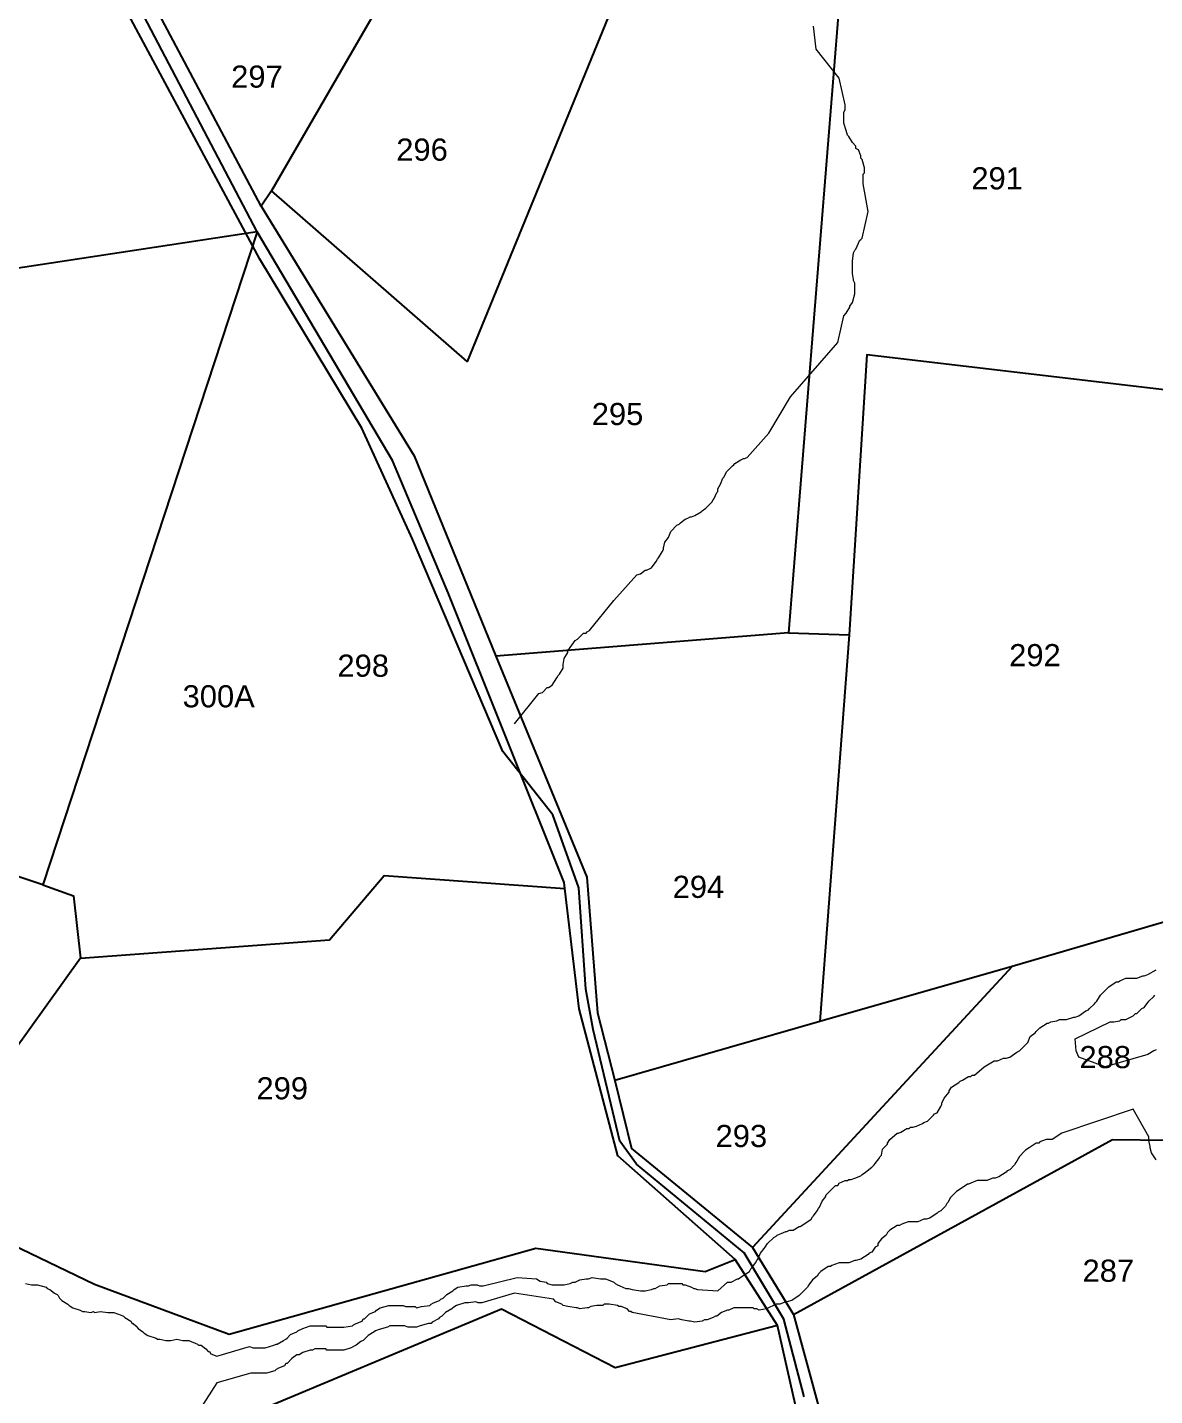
# Model space of a CAD drawing. Header units: inches. Extents: x -72 to 3350, y -615 to 1801.
# Drawn here: x 1693 to 1869.1, y 774.5 to 988.1 of the extents above; entities that cross this region are included whole.
import ezdxf
from ezdxf.enums import TextEntityAlignment as Align

# ---------------------------------------------------------------- set-up
doc = ezdxf.new("R2010")
doc.units = ezdxf.units.IN
doc.header["$LTSCALE"] = 15
doc.header["$MEASUREMENT"] = 0
for name, color, linetype in [('PLOT', 255, 'Continuous'), ('PLOT NO', 7, 'Continuous'), ('ROAD', 50, 'Continuous'), ('STREAM', 130, 'Continuous')]:
    doc.layers.add(name, color=color, linetype=linetype)
doc.styles.get("Standard").update_dxf_attribs({"font": 'arial.ttf'})

msp = doc.modelspace()

# ---------------------------------------------------------------- linework, layer by layer
at = {"layer": 'PLOT', "color": 0}
for points in [[(1728.92, 956.17), (1695.43, 854.18), (1641.6, 872.05), (1626.19, 877.9), (1600.93, 887.2), (1567.7, 902.04), (1563.16, 892.02), (1523.9, 897.9), (1479.81, 890.9), (1459.97, 902.92), (1394.92, 900.12), (1394.25, 899.43), (1353.3, 911.92), (1335.61, 912.68), (1301.44, 922.76), (1265.51, 933.02), (1225.94, 943.95), (1201.04, 949.88), (1221.44, 1012.3)], [(1688.1, 658.51), (1727.48, 649.13), (1826.52, 625.66), (1853.49, 619.03), (1857.2, 634.01), (1860.34, 645.43), (1860.55, 698.76), (1828.48, 721.46), (1818.5, 748.71), (1810.2, 785.42), (1803.6, 795.71), (1785.27, 811.88), (1779.26, 834.83), (1776.99, 853.61), (1776.9, 854.56), (1758.76, 899.81), (1750.07, 920.44), (1728.92, 956.17), (1707.94, 996.16)], [(1749.56, 994.34), (1731.18, 962.53), (1729.57, 960.17), (1710.5, 996.06)], [(1785.19, 993.15), (1761.72, 935.93), (1731.18, 962.53)], [(1819.84, 991.78), (1811.94, 893.55), (1766.24, 889.91)], [(1901.49, 988.54), (1895.62, 971.97), (1886.64, 947.76), (1888.38, 929.41), (1824.2, 936.96), (1821.44, 893.25)], [(1729.57, 960.17), (1753.46, 921.2), (1766.24, 889.91), (1780.41, 855.38), (1782.1, 834.22), (1784.82, 823.67), (1787.39, 813.04), (1806.33, 797.56), (1812.7, 787.1), (1816.9, 771.81), (1821.82, 748.77), (1828.95, 731.79), (1830.9, 723.03), (1866.49, 703.98), (1875.97, 702.8), (1890.75, 758.56), (1898.69, 790.31), (1909.65, 830.18), (1922.1, 877.14), (1924.82, 888.46), (1940.7, 949.17), (1950.18, 985.41)], [(1728.92, 956.17), (1649.11, 944.04)], [(1888.38, 929.41), (1886.43, 887.18), (1890.68, 868.69), (1885.58, 867.52), (1886.27, 852.97), (1846.88, 841.44), (1816.85, 832.87)], [(1811.94, 893.55), (1821.44, 893.25), (1816.85, 832.87), (1784.82, 823.67)], [(1695.43, 854.18), (1700.26, 852.51), (1701.33, 842.75), (1740.23, 845.64), (1748.78, 855.66), (1776.99, 853.61)], [(1812.7, 787.1), (1862.53, 814.42), (1879.93, 814.26), (1893.22, 822.44), (1913.87, 846.12)], [(1701.33, 842.75), (1674.74, 805.7), (1703.53, 791.86), (1724.58, 784.03), (1772.48, 797.5), (1798.9, 793.86), (1803.6, 795.71)], [(1846.88, 841.44), (1806.33, 797.56)], [(1810.2, 785.42), (1784.87, 778.78), (1767.1, 787.95), (1724.03, 769.95), (1723.89, 764.38), (1779.17, 752.85), (1776.35, 741.46), (1819.74, 721.99), (1828.48, 721.46)]]:
    msp.add_lwpolyline(points, dxfattribs=at)
at = {"layer": 'ROAD'}
msp.add_lwpolyline([(1814.41, 774.27), (1811.2, 786.37), (1805.02, 796.74), (1788.2, 810.61), (1785.6, 814.19), (1781.4, 831.64), (1780.29, 837.93), (1779.18, 853.73), (1775.1, 865.14), (1767.31, 875.02), (1753.22, 908.15), (1745.3, 925.49), (1729.37, 951.91), (1707.73, 992.09)], dxfattribs=at)
at = {"layer": 'STREAM', "color": 4, "lineweight": 0}
for points in [[(1769.15, 879.32), (1772.93, 884.05), (1773.5, 884.24), (1774.26, 885), (1774.44, 885), (1775.01, 885.38), (1775.77, 886.51), (1775.96, 886.89), (1776.15, 887.08), (1776.71, 888.02), (1776.71, 888.4), (1776.71, 888.59), (1776.9, 889.54), (1777.47, 890.48), (1777.47, 890.67), (1777.85, 891.24), (1778.6, 892.37), (1778.98, 892.56), (1779.17, 892.75), (1779.93, 893.51), (1780.31, 893.51), (1780.5, 893.7), (1780.87, 893.89), (1784.66, 898.61), (1788.25, 902.58), (1788.82, 902.77), (1789.57, 903.34), (1789.76, 903.34), (1790.52, 903.72), (1791.27, 904.66), (1791.46, 905.04), (1791.65, 905.23), (1792.22, 906.18), (1792.41, 906.56), (1792.41, 906.75), (1792.6, 907.69), (1793.17, 908.45), (1793.36, 908.83), (1793.54, 909.39), (1794.49, 910.34), (1794.87, 910.53), (1795.06, 910.72), (1795.81, 911.28), (1796.19, 911.47), (1796.57, 911.66), (1796.76, 911.66), (1797.33, 911.85), (1798.27, 912.42), (1798.46, 912.61), (1799.03, 912.99), (1799.97, 913.93), (1800.16, 914.31), (1800.35, 914.5), (1800.73, 915.44), (1800.92, 915.63), (1800.92, 916.01), (1801.3, 916.77), (1801.68, 917.71), (1801.87, 917.9), (1802.24, 918.66), (1803.19, 919.6), (1803.38, 919.79), (1803.57, 919.98), (1804.51, 920.55), (1804.89, 920.74), (1805.08, 920.74), (1805.46, 920.93), (1808.86, 924.71), (1812.27, 930.38), (1819.64, 938.89), (1820.59, 943.05), (1820.96, 943.43), (1821.53, 944.38), (1821.53, 944.57), (1821.91, 945.13), (1822.29, 946.46), (1822.29, 946.84), (1822.29, 947.03), (1822.29, 948.16), (1822.1, 948.54), (1822.1, 948.73), (1821.91, 949.67), (1821.91, 950.62), (1821.91, 951), (1821.91, 951.56), (1822.1, 952.89), (1822.29, 953.27), (1822.48, 953.45), (1822.86, 954.4), (1823.05, 954.78), (1823.23, 954.97), (1823.42, 955.16), (1824.37, 959.32), (1823.61, 963.67), (1823.61, 964.04), (1823.61, 965.18), (1823.8, 965.37), (1823.8, 966.13), (1823.42, 967.45), (1823.23, 967.64), (1823.23, 968.02), (1822.86, 968.96), (1822.48, 969.15), (1822.48, 969.53), (1821.91, 970.1), (1821.34, 971.04), (1821.15, 971.23), (1820.96, 971.99), (1820.59, 973.12), (1820.59, 973.5), (1820.59, 973.88), (1820.59, 974.82), (1820.78, 975.2), (1820.78, 975.58), (1820.78, 975.96), (1819.83, 980.12), (1816.24, 984.66), (1815.86, 988.25)], [(1692.75, 791.96), (1693.7, 791.77), (1694.07, 791.77), (1694.64, 791.77), (1695.96, 791.39), (1696.15, 791.2), (1696.53, 791.01), (1697.29, 790.44), (1697.67, 790.25), (1697.86, 790.07), (1698.04, 789.69), (1698.42, 789.31), (1699.37, 788.74), (1699.56, 788.55), (1700.12, 788.17), (1701.26, 787.8), (1701.64, 787.61), (1702.02, 787.61), (1702.96, 787.42), (1703.34, 787.61), (1703.53, 787.42), (1704.47, 787.61), (1705.61, 787.42), (1705.8, 787.42), (1706.55, 787.42), (1707.69, 787.04), (1708.07, 786.85), (1708.26, 786.66), (1709.2, 786.09), (1709.39, 785.72), (1709.58, 785.72), (1709.96, 785.34), (1710.34, 784.96), (1711.09, 784.39), (1711.28, 784.2), (1711.85, 783.82), (1713.17, 783.45), (1713.36, 783.26), (1713.74, 783.26), (1714.69, 783.07), (1715.06, 783.07), (1715.44, 783.07), (1716.39, 783.26), (1717.33, 783.07), (1717.52, 783.07), (1718.28, 783.07), (1719.6, 782.5), (1719.79, 782.31), (1720.17, 782.31), (1720.93, 781.74), (1721.3, 781.37), (1721.49, 781.37), (1721.68, 780.99), (1722.63, 780.61), (1727.73, 782.12), (1728.3, 781.93), (1729.25, 781.93), (1729.63, 781.93), (1730.19, 781.93), (1731.52, 782.31), (1731.89, 782.5), (1732.08, 782.5), (1733.03, 783.07), (1733.41, 783.26), (1733.6, 783.45), (1734.16, 784.01), (1735.11, 784.39), (1735.3, 784.58), (1736.06, 784.96), (1737.19, 785.34), (1737.57, 785.34), (1737.95, 785.34), (1738.89, 785.34), (1739.27, 785.34), (1739.65, 785.34), (1739.84, 785.15), (1740.4, 785.15), (1741.54, 785.15), (1741.73, 785.15), (1742.49, 785.15), (1743.81, 785.34), (1744, 785.53), (1744.38, 785.72), (1745.32, 786.09), (1745.51, 786.47), (1745.7, 786.47), (1746.46, 787.23), (1747.4, 787.61), (1747.59, 787.8), (1748.16, 788.17), (1749.48, 788.55), (1749.86, 788.55), (1750.05, 788.55), (1751.18, 788.55), (1751.56, 788.55), (1751.75, 788.55), (1752.13, 788.36), (1752.7, 788.36), (1753.64, 788.36), (1753.83, 788.17), (1754.59, 788.36), (1755.91, 788.55), (1756.1, 788.74), (1756.48, 788.93), (1757.42, 789.31), (1757.61, 789.5), (1757.99, 789.69), (1758.56, 790.25), (1759.5, 790.82), (1759.69, 791.01), (1760.26, 791.39), (1761.58, 791.58), (1761.96, 791.58), (1762.34, 791.77), (1763.29, 791.77), (1763.67, 791.58), (1763.85, 791.58), (1764.23, 791.58), (1769.53, 792.9), (1772.55, 792.71), (1773.12, 792.33), (1774.07, 792.15), (1774.26, 791.96), (1775.01, 791.77), (1776.34, 791.77), (1776.52, 791.77), (1776.9, 791.77), (1777.85, 791.96), (1778.23, 792.15), (1778.6, 792.15), (1779.36, 792.52), (1780.31, 792.71), (1780.68, 792.71), (1781.25, 792.9), (1782.58, 792.71), (1782.95, 792.71), (1783.33, 792.71), (1784.28, 792.33), (1784.66, 792.15), (1784.85, 791.96), (1785.22, 791.77), (1785.6, 791.58), (1786.55, 791.2), (1786.93, 791.2), (1787.49, 791.01), (1788.82, 790.82), (1789.19, 790.82), (1789.57, 790.82), (1790.52, 791.01), (1790.9, 791.2), (1791.09, 791.2), (1791.84, 791.58), (1792.98, 791.77), (1793.17, 791.96), (1793.92, 791.96), (1795.25, 791.96), (1795.44, 791.77), (1795.81, 791.77), (1796.76, 791.39), (1797.14, 791.2), (1797.33, 791.2), (1797.7, 791.01), (1800.92, 790.82), (1802.43, 792.15), (1803, 792.15), (1803.95, 792.71), (1804.13, 792.71), (1804.7, 793.09), (1805.84, 793.85), (1806.03, 794.23), (1806.21, 794.41), (1806.78, 795.17), (1806.97, 795.55), (1807.16, 795.74), (1807.54, 796.68), (1808.11, 797.44), (1808.29, 797.63), (1808.67, 798.2), (1809.62, 799.14), (1810, 799.33), (1810.19, 799.52), (1811.13, 799.9), (1811.51, 800.09), (1811.7, 800.09), (1812.08, 800.28), (1812.64, 800.28), (1813.59, 800.84), (1813.78, 800.84), (1814.35, 801.22), (1815.48, 801.98), (1815.67, 802.36), (1815.86, 802.55), (1816.43, 803.3), (1816.62, 803.68), (1816.8, 803.87), (1817.18, 804.82), (1817.75, 805.57), (1817.75, 805.76), (1818.32, 806.33), (1819.26, 807.27), (1819.64, 807.27), (1819.83, 807.65), (1820.78, 808.03), (1821.15, 808.03), (1821.34, 808.22), (1821.72, 808.22), (1822.29, 808.41), (1823.23, 808.79), (1823.42, 808.98), (1823.99, 809.35), (1824.94, 810.11), (1825.31, 810.49), (1825.5, 810.68), (1826.07, 811.43), (1826.26, 811.81), (1826.45, 812), (1826.64, 812.95), (1827.39, 813.7), (1827.39, 813.89), (1827.77, 814.46), (1828.91, 815.41), (1829.1, 815.41), (1829.47, 815.59), (1830.42, 816.16), (1830.8, 816.16), (1830.99, 816.35), (1831.37, 816.35), (1831.93, 816.54), (1832.88, 816.92), (1833.07, 817.11), (1833.64, 817.3), (1834.58, 818.24), (1834.77, 818.43), (1835.15, 818.62), (1835.72, 819.57), (1835.9, 819.94), (1835.9, 820.13), (1836.28, 820.89), (1837.04, 821.84), (1837.04, 822.02), (1837.42, 822.59), (1838.55, 823.35), (1838.74, 823.54), (1839.12, 823.73), (1840.06, 824.29), (1840.44, 824.29), (1840.63, 824.48), (1841.01, 824.48), (1842.52, 825.81), (1844.04, 826.75), (1844.6, 826.75), (1845.55, 827.13), (1845.93, 827.13), (1846.49, 827.32), (1847.63, 828.08), (1848.01, 828.27), (1848.2, 828.45), (1848.95, 829.21), (1849.14, 829.4), (1849.33, 829.59), (1849.71, 830.53), (1850.47, 831.1), (1850.65, 831.29), (1851.22, 831.86), (1852.36, 832.61), (1852.55, 832.61), (1852.92, 832.8), (1853.87, 832.99), (1854.25, 833.18), (1854.44, 833.18), (1854.82, 833.18), (1855.38, 833.18), (1856.52, 833.56), (1856.71, 833.56), (1857.27, 833.75), (1858.41, 834.51), (1858.79, 834.69), (1858.98, 834.88), (1859.73, 835.64), (1859.92, 835.83), (1860.11, 836.02), (1860.68, 836.96), (1861.25, 837.53), (1861.43, 837.72), (1862, 838.29), (1863.14, 839.04), (1863.51, 839.04), (1863.7, 839.23), (1864.65, 839.61), (1865.03, 839.61), (1865.41, 839.61), (1865.78, 839.61), (1866.35, 839.61), (1867.3, 839.99), (1867.49, 839.99), (1868.05, 840.18), (1869.38, 840.94)], [(1869.38, 828.45), (1869, 828.27), (1868.05, 827.7), (1861.43, 825.81), (1857.27, 827.32), (1856.9, 828.27), (1856.71, 830.16), (1862.19, 832.8), (1862.76, 832.8), (1863.7, 832.99), (1863.89, 833.18), (1864.65, 833.18), (1865.78, 833.75), (1866.16, 834.13), (1866.35, 834.13), (1867.11, 834.88), (1867.49, 835.07), (1867.67, 835.26), (1868.24, 836.02), (1869, 836.78), (1869.19, 836.96)], [(1869.38, 811.25), (1868.62, 812.38), (1868.43, 813.14), (1868.43, 813.33), (1868.24, 814.27), (1868.24, 814.84), (1865.78, 819.19), (1854.63, 815.41), (1853.11, 814.46), (1852.74, 814.46), (1852.55, 814.46), (1852.17, 814.46), (1851.22, 814.08), (1851.03, 813.89), (1850.65, 813.89), (1849.52, 813.14), (1848.95, 812.76), (1848.76, 812.57), (1848.01, 811.81), (1847.63, 811.06), (1847.44, 810.87), (1847.25, 810.49), (1846.49, 809.73), (1846.12, 809.54), (1845.93, 809.35), (1844.79, 808.6), (1844.23, 808.41), (1843.85, 808.41), (1842.9, 808.03), (1842.33, 808.03), (1841.96, 808.03), (1841.77, 808.03), (1841.39, 808.03), (1840.44, 807.65), (1840.06, 807.46), (1839.88, 807.46), (1838.74, 806.71), (1838.17, 806.33), (1837.98, 806.14), (1837.23, 805.38), (1836.85, 804.63), (1836.66, 804.44), (1836.47, 804.06), (1835.72, 803.3), (1835.34, 803.11), (1835.15, 802.92), (1834.01, 802.17), (1833.45, 801.98), (1833.07, 801.98), (1832.12, 801.6), (1831.56, 801.6), (1831.18, 801.6), (1830.99, 801.6), (1830.61, 801.6), (1829.66, 801.22), (1829.29, 801.03), (1828.91, 801.03), (1827.77, 800.28), (1827.39, 799.9), (1827.21, 799.52), (1826.45, 798.95), (1825.88, 798.2), (1825.88, 797.82), (1825.5, 797.63), (1824.94, 796.87), (1824.56, 796.68), (1824.37, 796.49), (1823.23, 795.74), (1822.48, 795.55), (1822.29, 795.55), (1821.34, 795.17), (1820.78, 795.17), (1820.4, 795.17), (1820.21, 795.17), (1819.83, 795.17), (1818.7, 794.79), (1818.51, 794.6), (1818.13, 794.6), (1816.99, 793.85), (1816.62, 793.47), (1816.43, 793.09), (1815.67, 792.52), (1815.1, 791.77), (1814.91, 791.39), (1814.72, 791.2), (1813.97, 790.44), (1813.78, 790.25), (1813.59, 790.07), (1812.46, 789.31), (1811.7, 789.12), (1811.51, 789.12), (1810.56, 788.74), (1810, 788.74), (1808.48, 787.99), (1807.35, 787.8), (1806.97, 787.99), (1806.59, 787.99), (1806.4, 788.17), (1805.27, 788.17), (1805.08, 788.17), (1804.7, 788.17), (1803.38, 788.17), (1802.62, 787.8), (1802.43, 787.8), (1801.49, 787.42), (1800.73, 786.85), (1800.54, 786.85), (1800.16, 786.66), (1799.22, 786.28), (1798.84, 786.28), (1798.46, 786.09), (1797.33, 785.9), (1796.57, 786.09), (1796.38, 786.09), (1795.25, 786.28), (1794.68, 786.47), (1793.54, 786.28), (1787.49, 787.42), (1787.3, 787.61), (1787.11, 787.61), (1786.74, 787.99), (1785.79, 788.36), (1785.41, 788.36), (1785.22, 788.55), (1783.9, 788.74), (1783.14, 788.74), (1782.95, 788.55), (1782.01, 788.55), (1781.06, 788.36), (1780.68, 788.17), (1780.5, 788.17), (1779.36, 787.99), (1778.98, 788.17), (1778.79, 788.17), (1777.47, 788.36), (1776.71, 788.55), (1776.52, 788.74), (1775.58, 789.12), (1775.2, 789.5), (1769.15, 790.44), (1764.04, 788.93), (1763.67, 788.93), (1763.48, 788.93), (1763.1, 789.12), (1761.96, 788.93), (1761.77, 788.93), (1761.4, 788.93), (1760.07, 788.55), (1759.5, 788.17), (1759.32, 787.99), (1758.37, 787.42), (1757.8, 786.85), (1757.42, 786.66), (1757.24, 786.47), (1756.29, 785.9), (1756.1, 785.72), (1755.72, 785.72), (1754.4, 785.34), (1753.83, 785.15), (1753.45, 785.15), (1752.51, 785.15), (1751.94, 785.34), (1751.56, 785.34), (1751.37, 785.34), (1750.99, 785.34), (1750.05, 785.34), (1749.67, 785.34), (1749.29, 785.15), (1747.97, 784.77), (1747.4, 784.58), (1747.21, 784.39), (1746.27, 783.82), (1745.7, 783.26), (1745.51, 783.07), (1745.13, 782.88), (1744.38, 782.31), (1744, 782.12), (1743.62, 781.93), (1742.49, 781.56), (1741.73, 781.56), (1741.54, 781.56), (1740.4, 781.56), (1739.84, 781.56), (1739.65, 781.74), (1739.27, 781.74), (1738.89, 781.74), (1737.95, 781.74), (1737.57, 781.56), (1737.19, 781.56), (1736.06, 781.18), (1735.49, 780.8), (1735.11, 780.8), (1734.35, 780.23), (1733.6, 779.48), (1733.41, 779.48), (1733.22, 779.1), (1732.27, 778.72), (1731.89, 778.53), (1731.71, 778.34), (1730.38, 777.96), (1729.63, 777.96), (1729.44, 777.96), (1728.49, 777.96), (1727.92, 777.96), (1722.63, 776.45), (1717.14, 767.94)]]:
    msp.add_lwpolyline(points, dxfattribs=at)

# ---------------------------------------------------------------- texts
at = {"layer": 'PLOT NO'}
for s, p in [('297', (1728.9, 980.39)), ('296', (1754.69, 968.99)), ('291', (1844.53, 964.51)), ('295', (1785.23, 927.71)), ('292', (1850.44, 890.06)), ('298', (1745.5, 888.42)), ('300A', (1722.92, 883.64)), ('294', (1797.87, 853.89)), ('288', (1861.42, 827.31)), ('299', (1732.85, 822.44)), ('293', (1804.57, 814.99)), ('287', (1861.9, 793.96))]:
    msp.add_text(s, height=3.456, dxfattribs=at).set_placement(p, align=Align.MIDDLE_CENTER)

doc.saveas('drawing.dxf')
